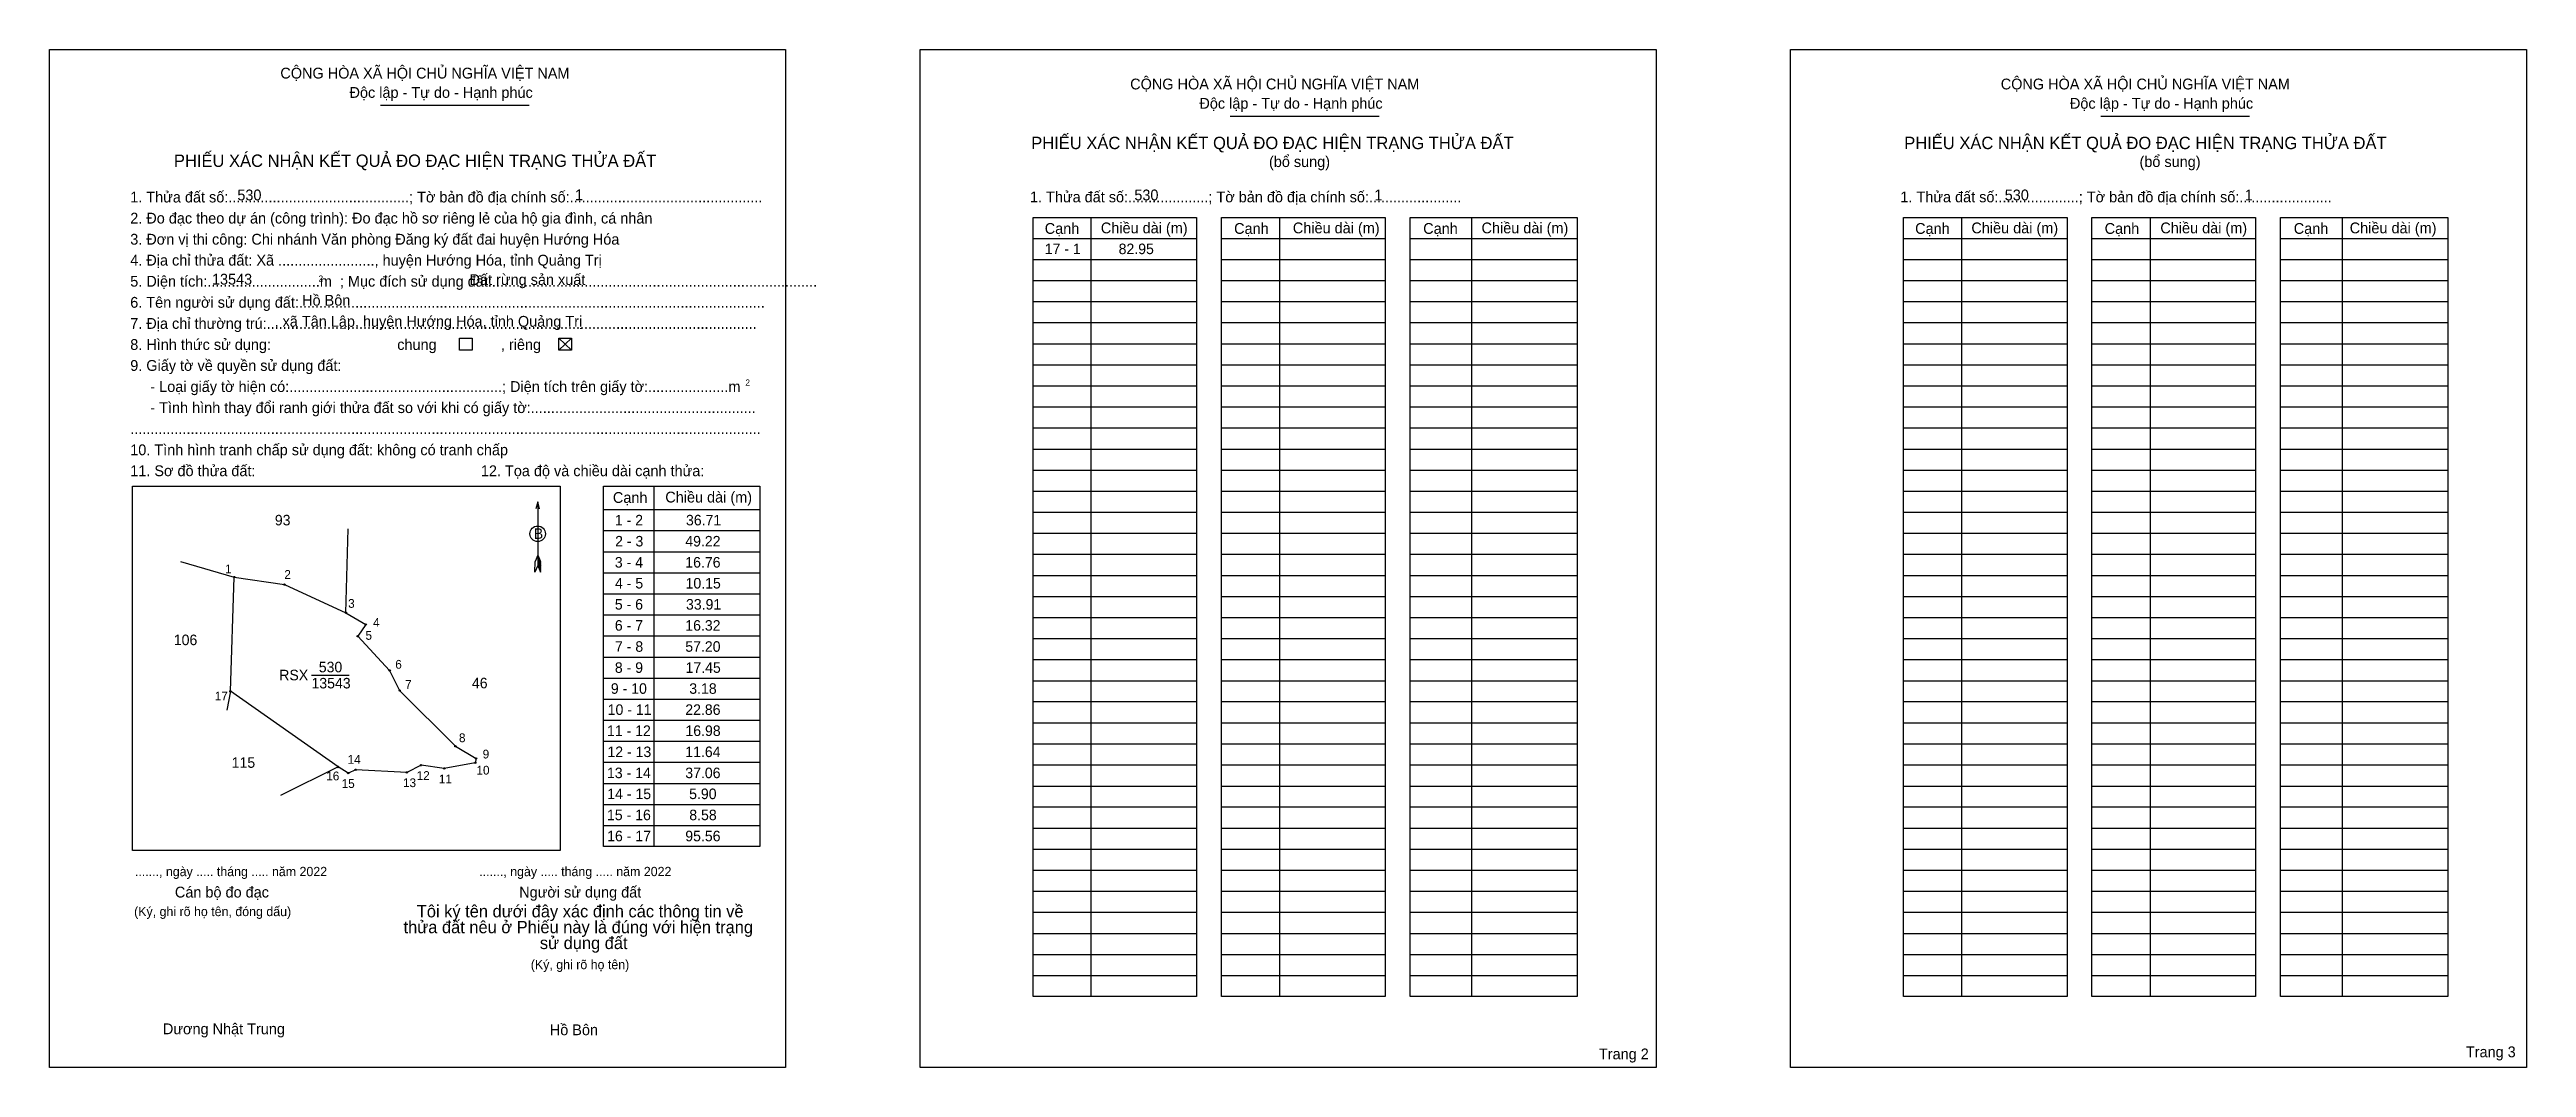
# Model space of a CAD drawing. Extents: x 543958 to 545755, y 1837578 to 1838316.
import ezdxf

# ---------------------------------------------------------------- set-up
doc = ezdxf.new("R2010")
doc.units = 0
for name, color, linetype in [('Level 1', 7, 'Continuous'), ('Level 10', 7, 'Continuous'), ('Level 11', 7, 'Continuous'), ('Level 13', 7, 'Continuous'), ('Level 2', 7, 'Continuous'), ('Level 25', 7, 'Continuous'), ('Level 48', 7, 'Continuous'), ('Level 50', 7, 'Continuous'), ('Level 52', 7, 'Continuous'), ('Level 55', 7, 'Continuous'), ('Level 6', 7, 'Continuous'), ('Level 9', 7, 'Continuous')]:
    doc.layers.add(name, color=color, linetype=linetype)

msp = doc.modelspace()

# ---------------------------------------------------------------- linework, layer by layer
at = {"layer": 'Level 1'}
for p, q in [((543957.6, 1838316.2), (543957.6, 1838316.2)), ((544589.1, 1838316.2), (544589.1, 1838316.2)), ((544197.6, 1838275.8), (544305.6, 1838275.8)), ((544814.2, 1838267.9), (544922.2, 1838267.9)), ((545445.8, 1838267.9), (545553.7, 1838267.9)), ((544713.1, 1838194.5), (544713.1, 1837629.1)), ((544849.9, 1838194.5), (544849.9, 1837629.1)), ((544989.2, 1838194.5), (544989.2, 1837629.1)), ((545344.7, 1838194.5), (545344.7, 1837629.1)), ((545481.5, 1838194.5), (545481.5, 1837629.1)), ((545620.8, 1838194.5), (545620.8, 1837629.1)), ((544671.1, 1838179.2), (544789.8, 1838179.2)), ((544807.9, 1838179.2), (544926.6, 1838179.2)), ((544944.7, 1838179.2), (545065.9, 1838179.2)), ((545302.6, 1838179.2), (545421.3, 1838179.2)), ((545439.4, 1838179.2), (545558.1, 1838179.2)), ((545576.2, 1838179.2), (545697.5, 1838179.2)), ((544671.1, 1838163.9), (544789.8, 1838163.9)), ((544671.1, 1838148.7), (544789.8, 1838148.7)), ((544807.9, 1838163.9), (544926.6, 1838163.9)), ((544807.9, 1838148.7), (544926.6, 1838148.7)), ((544944.7, 1838163.9), (545065.9, 1838163.9)), ((544944.7, 1838148.7), (545065.9, 1838148.7)), ((545302.6, 1838163.9), (545421.3, 1838163.9)), ((545302.6, 1838148.7), (545421.3, 1838148.7)), ((545439.4, 1838163.9), (545558.1, 1838163.9)), ((545439.4, 1838148.7), (545558.1, 1838148.7)), ((545576.2, 1838163.9), (545697.5, 1838163.9)), ((545576.2, 1838148.7), (545697.5, 1838148.7)), ((544671.1, 1838133.4), (544789.8, 1838133.4)), ((544807.9, 1838133.4), (544926.6, 1838133.4)), ((544944.7, 1838133.4), (545065.9, 1838133.4)), ((545302.6, 1838133.4), (545421.3, 1838133.4)), ((545439.4, 1838133.4), (545558.1, 1838133.4)), ((545576.2, 1838133.4), (545697.5, 1838133.4)), ((544671.1, 1838118.1), (544789.8, 1838118.1)), ((544807.9, 1838118.1), (544926.6, 1838118.1)), ((544944.7, 1838118.1), (545065.9, 1838118.1)), ((545302.6, 1838118.1), (545421.3, 1838118.1)), ((545439.4, 1838118.1), (545558.1, 1838118.1)), ((545576.2, 1838118.1), (545697.5, 1838118.1)), ((544327, 1838106.8), (544336.2, 1838098.2)), ((544327, 1838098.2), (544336.2, 1838106.8)), ((544671.1, 1838102.8), (544789.8, 1838102.8)), ((544807.9, 1838102.8), (544926.6, 1838102.8)), ((544944.7, 1838102.8), (545065.9, 1838102.8)), ((545302.6, 1838102.8), (545421.3, 1838102.8)), ((545439.4, 1838102.8), (545558.1, 1838102.8)), ((545576.2, 1838102.8), (545697.5, 1838102.8)), ((544671.1, 1838087.5), (544789.8, 1838087.5)), ((544807.9, 1838087.5), (544926.6, 1838087.5)), ((544944.7, 1838087.5), (545065.9, 1838087.5)), ((545302.6, 1838087.5), (545421.3, 1838087.5)), ((545439.4, 1838087.5), (545558.1, 1838087.5)), ((545576.2, 1838087.5), (545697.5, 1838087.5)), ((544671.1, 1838072.3), (544789.8, 1838072.3)), ((544807.9, 1838072.3), (544926.6, 1838072.3)), ((544944.7, 1838072.3), (545065.9, 1838072.3)), ((545302.6, 1838072.3), (545421.3, 1838072.3)), ((545439.4, 1838072.3), (545558.1, 1838072.3)), ((545576.2, 1838072.3), (545697.5, 1838072.3)), ((544671.1, 1838057), (544789.8, 1838057)), ((544671.1, 1838041.7), (544789.8, 1838041.7)), ((544807.9, 1838057), (544926.6, 1838057)), ((544807.9, 1838041.7), (544926.6, 1838041.7)), ((544944.7, 1838057), (545065.9, 1838057)), ((544944.7, 1838041.7), (545065.9, 1838041.7)), ((545302.6, 1838057), (545421.3, 1838057)), ((545302.6, 1838041.7), (545421.3, 1838041.7)), ((545439.4, 1838057), (545558.1, 1838057)), ((545439.4, 1838041.7), (545558.1, 1838041.7)), ((545576.2, 1838057), (545697.5, 1838057)), ((545576.2, 1838041.7), (545697.5, 1838041.7)), ((544671.1, 1838026.4), (544789.8, 1838026.4)), ((544807.9, 1838026.4), (544926.6, 1838026.4)), ((544944.7, 1838026.4), (545065.9, 1838026.4)), ((545302.6, 1838026.4), (545421.3, 1838026.4)), ((545439.4, 1838026.4), (545558.1, 1838026.4)), ((545576.2, 1838026.4), (545697.5, 1838026.4)), ((544671.1, 1838011.1), (544789.8, 1838011.1)), ((544807.9, 1838011.1), (544926.6, 1838011.1)), ((544944.7, 1838011.1), (545065.9, 1838011.1)), ((545302.6, 1838011.1), (545421.3, 1838011.1)), ((545439.4, 1838011.1), (545558.1, 1838011.1)), ((545576.2, 1838011.1), (545697.5, 1838011.1)), ((544017.7, 1837999.5), (544017.7, 1837999.5)), ((544311.7, 1837988), (544311.7, 1837941.8)), ((544396.1, 1837999.5), (544396.1, 1837738)), ((544671.1, 1837995.9), (544789.8, 1837995.9)), ((544807.9, 1837995.9), (544926.6, 1837995.9)), ((544944.7, 1837995.9), (545065.9, 1837995.9)), ((545302.6, 1837995.9), (545421.3, 1837995.9)), ((545439.4, 1837995.9), (545558.1, 1837995.9)), ((545576.2, 1837995.9), (545697.5, 1837995.9)), ((544359.5, 1837982.5), (544472.8, 1837982.5)), ((544671.1, 1837980.6), (544789.8, 1837980.6)), ((544807.9, 1837980.6), (544926.6, 1837980.6)), ((544944.7, 1837980.6), (545065.9, 1837980.6)), ((545302.6, 1837980.6), (545421.3, 1837980.6)), ((545439.4, 1837980.6), (545558.1, 1837980.6)), ((545576.2, 1837980.6), (545697.5, 1837980.6)), ((544359.5, 1837967.2), (544472.8, 1837967.2)), ((544359.5, 1837951.9), (544472.8, 1837951.9)), ((544671.1, 1837965.3), (544789.8, 1837965.3)), ((544807.9, 1837965.3), (544926.6, 1837965.3)), ((544944.7, 1837965.3), (545065.9, 1837965.3)), ((545302.6, 1837965.3), (545421.3, 1837965.3)), ((545439.4, 1837965.3), (545558.1, 1837965.3)), ((545576.2, 1837965.3), (545697.5, 1837965.3)), ((544309.7, 1837937.1), (544309.8, 1837944.7)), ((544311.7, 1837941.8), (544309.7, 1837937.1)), ((544311.7, 1837949.4), (544309.8, 1837944.7)), ((544311.7, 1837949.4), (544313.7, 1837944.7)), ((544311.7, 1837948.8), (544313.7, 1837944)), ((544311.7, 1837948.1), (544313.7, 1837943.4)), ((544311.7, 1837947.5), (544313.7, 1837942.7)), ((544311.7, 1837946.8), (544313.7, 1837942)), ((544311.7, 1837946.1), (544313.7, 1837941.3)), ((544311.7, 1837945.4), (544313.7, 1837940.6)), ((544311.7, 1837944.8), (544313.7, 1837939.9)), ((544311.7, 1837944.1), (544313.7, 1837939.3)), ((544311.7, 1837943.5), (544313.7, 1837938.6)), ((544311.7, 1837942.8), (544313.8, 1837937.9)), ((544311.7, 1837941.8), (544313.8, 1837937.1)), ((544313.8, 1837937.1), (544313.7, 1837944.7)), ((544359.5, 1837936.6), (544472.8, 1837936.6)), ((544671.1, 1837950), (544789.8, 1837950)), ((544671.1, 1837934.7), (544789.8, 1837934.7)), ((544807.9, 1837950), (544926.6, 1837950)), ((544807.9, 1837934.7), (544926.6, 1837934.7)), ((544944.7, 1837950), (545065.9, 1837950)), ((544944.7, 1837934.7), (545065.9, 1837934.7)), ((545302.6, 1837950), (545421.3, 1837950)), ((545302.6, 1837934.7), (545421.3, 1837934.7)), ((545439.4, 1837950), (545558.1, 1837950)), ((545439.4, 1837934.7), (545558.1, 1837934.7)), ((545576.2, 1837950), (545697.5, 1837950)), ((545576.2, 1837934.7), (545697.5, 1837934.7)), ((544359.5, 1837921.3), (544472.8, 1837921.3)), ((544671.1, 1837919.5), (544789.8, 1837919.5)), ((544807.9, 1837919.5), (544926.6, 1837919.5)), ((544944.7, 1837919.5), (545065.9, 1837919.5)), ((545302.6, 1837919.5), (545421.3, 1837919.5)), ((545439.4, 1837919.5), (545558.1, 1837919.5)), ((545576.2, 1837919.5), (545697.5, 1837919.5)), ((544359.5, 1837906.1), (544472.8, 1837906.1)), ((544671.1, 1837904.2), (544789.8, 1837904.2)), ((544807.9, 1837904.2), (544926.6, 1837904.2)), ((544944.7, 1837904.2), (545065.9, 1837904.2)), ((545302.6, 1837904.2), (545421.3, 1837904.2)), ((545439.4, 1837904.2), (545558.1, 1837904.2)), ((545576.2, 1837904.2), (545697.5, 1837904.2)), ((544359.5, 1837890.8), (544472.8, 1837890.8)), ((544671.1, 1837888.9), (544789.8, 1837888.9)), ((544807.9, 1837888.9), (544926.6, 1837888.9)), ((544944.7, 1837888.9), (545065.9, 1837888.9)), ((545302.6, 1837888.9), (545421.3, 1837888.9)), ((545439.4, 1837888.9), (545558.1, 1837888.9)), ((545576.2, 1837888.9), (545697.5, 1837888.9)), ((544359.5, 1837875.5), (544472.8, 1837875.5)), ((544671.1, 1837873.6), (544789.8, 1837873.6)), ((544807.9, 1837873.6), (544926.6, 1837873.6)), ((544944.7, 1837873.6), (545065.9, 1837873.6)), ((545302.6, 1837873.6), (545421.3, 1837873.6)), ((545439.4, 1837873.6), (545558.1, 1837873.6)), ((545576.2, 1837873.6), (545697.5, 1837873.6)), ((544359.5, 1837860.2), (544472.8, 1837860.2)), ((544359.5, 1837844.9), (544472.8, 1837844.9)), ((544671.1, 1837858.3), (544789.8, 1837858.3)), ((544671.1, 1837843.1), (544789.8, 1837843.1)), ((544807.9, 1837858.3), (544926.6, 1837858.3)), ((544807.9, 1837843.1), (544926.6, 1837843.1)), ((544944.7, 1837858.3), (545065.9, 1837858.3)), ((544944.7, 1837843.1), (545065.9, 1837843.1)), ((545302.6, 1837858.3), (545421.3, 1837858.3)), ((545302.6, 1837843.1), (545421.3, 1837843.1)), ((545439.4, 1837858.3), (545558.1, 1837858.3)), ((545439.4, 1837843.1), (545558.1, 1837843.1)), ((545576.2, 1837858.3), (545697.5, 1837858.3)), ((545576.2, 1837843.1), (545697.5, 1837843.1)), ((544359.5, 1837829.7), (544472.8, 1837829.7)), ((544671.1, 1837827.8), (544789.8, 1837827.8)), ((544807.9, 1837827.8), (544926.6, 1837827.8)), ((544944.7, 1837827.8), (545065.9, 1837827.8)), ((545302.6, 1837827.8), (545421.3, 1837827.8)), ((545439.4, 1837827.8), (545558.1, 1837827.8)), ((545576.2, 1837827.8), (545697.5, 1837827.8)), ((544359.5, 1837814.4), (544472.8, 1837814.4)), ((544671.1, 1837812.5), (544789.8, 1837812.5)), ((544807.9, 1837812.5), (544926.6, 1837812.5)), ((544944.7, 1837812.5), (545065.9, 1837812.5)), ((545302.6, 1837812.5), (545421.3, 1837812.5)), ((545439.4, 1837812.5), (545558.1, 1837812.5)), ((545576.2, 1837812.5), (545697.5, 1837812.5)), ((544359.5, 1837799.1), (544472.8, 1837799.1)), ((544671.1, 1837797.2), (544789.8, 1837797.2)), ((544807.9, 1837797.2), (544926.6, 1837797.2)), ((544944.7, 1837797.2), (545065.9, 1837797.2)), ((545302.6, 1837797.2), (545421.3, 1837797.2)), ((545439.4, 1837797.2), (545558.1, 1837797.2)), ((545576.2, 1837797.2), (545697.5, 1837797.2)), ((544359.5, 1837783.8), (544472.8, 1837783.8)), ((544671.1, 1837781.9), (544789.8, 1837781.9)), ((544807.9, 1837781.9), (544926.6, 1837781.9)), ((544944.7, 1837781.9), (545065.9, 1837781.9)), ((545302.6, 1837781.9), (545421.3, 1837781.9)), ((545439.4, 1837781.9), (545558.1, 1837781.9)), ((545576.2, 1837781.9), (545697.5, 1837781.9)), ((544359.5, 1837768.5), (544472.8, 1837768.5)), ((544359.5, 1837753.3), (544472.8, 1837753.3)), ((544671.1, 1837766.7), (544789.8, 1837766.7)), ((544807.9, 1837766.7), (544926.6, 1837766.7)), ((544944.7, 1837766.7), (545065.9, 1837766.7)), ((545302.6, 1837766.7), (545421.3, 1837766.7)), ((545439.4, 1837766.7), (545558.1, 1837766.7)), ((545576.2, 1837766.7), (545697.5, 1837766.7)), ((544671.1, 1837751.4), (544789.8, 1837751.4)), ((544671.1, 1837736.1), (544789.8, 1837736.1)), ((544807.9, 1837751.4), (544926.6, 1837751.4)), ((544807.9, 1837736.1), (544926.6, 1837736.1)), ((544944.7, 1837751.4), (545065.9, 1837751.4)), ((544944.7, 1837736.1), (545065.9, 1837736.1)), ((545302.6, 1837751.4), (545421.3, 1837751.4)), ((545302.6, 1837736.1), (545421.3, 1837736.1)), ((545439.4, 1837751.4), (545558.1, 1837751.4)), ((545439.4, 1837736.1), (545558.1, 1837736.1)), ((545576.2, 1837751.4), (545697.5, 1837751.4)), ((545576.2, 1837736.1), (545697.5, 1837736.1)), ((544328.1, 1837735), (544328.1, 1837735)), ((544671.1, 1837720.8), (544789.8, 1837720.8)), ((544807.9, 1837720.8), (544926.6, 1837720.8)), ((544944.7, 1837720.8), (545065.9, 1837720.8)), ((545302.6, 1837720.8), (545421.3, 1837720.8)), ((545439.4, 1837720.8), (545558.1, 1837720.8)), ((545576.2, 1837720.8), (545697.5, 1837720.8)), ((544671.1, 1837705.5), (544789.8, 1837705.5)), ((544807.9, 1837705.5), (544926.6, 1837705.5)), ((544944.7, 1837705.5), (545065.9, 1837705.5)), ((545302.6, 1837705.5), (545421.3, 1837705.5)), ((545439.4, 1837705.5), (545558.1, 1837705.5)), ((545576.2, 1837705.5), (545697.5, 1837705.5)), ((544671.1, 1837690.3), (544789.8, 1837690.3)), ((544807.9, 1837690.3), (544926.6, 1837690.3)), ((544944.7, 1837690.3), (545065.9, 1837690.3)), ((545302.6, 1837690.3), (545421.3, 1837690.3)), ((545439.4, 1837690.3), (545558.1, 1837690.3)), ((545576.2, 1837690.3), (545697.5, 1837690.3)), ((544671.1, 1837675), (544789.8, 1837675)), ((544807.9, 1837675), (544926.6, 1837675)), ((544944.7, 1837675), (545065.9, 1837675)), ((545302.6, 1837675), (545421.3, 1837675)), ((545439.4, 1837675), (545558.1, 1837675)), ((545576.2, 1837675), (545697.5, 1837675)), ((544671.1, 1837659.7), (544789.8, 1837659.7)), ((544807.9, 1837659.7), (544926.6, 1837659.7)), ((544944.7, 1837659.7), (545065.9, 1837659.7)), ((545302.6, 1837659.7), (545421.3, 1837659.7)), ((545439.4, 1837659.7), (545558.1, 1837659.7)), ((545576.2, 1837659.7), (545697.5, 1837659.7)), ((544671.1, 1837644.4), (544789.8, 1837644.4)), ((544807.9, 1837644.4), (544926.6, 1837644.4)), ((544944.7, 1837644.4), (545065.9, 1837644.4)), ((545302.6, 1837644.4), (545421.3, 1837644.4)), ((545439.4, 1837644.4), (545558.1, 1837644.4)), ((545576.2, 1837644.4), (545697.5, 1837644.4)), ((544491.5, 1837577.7), (544491.5, 1837577.7)), ((545123.1, 1837577.7), (545123.1, 1837577.7))]:
    msp.add_line(p, q, dxfattribs=at)
for points in [[(544671.1, 1838194.5), (544789.8, 1838194.5), (544789.8, 1837629.1), (544671.1, 1837629.1)], [(544807.9, 1838194.5), (544926.6, 1838194.5), (544926.6, 1837629.1), (544807.9, 1837629.1)], [(544944.7, 1838194.5), (545065.9, 1838194.5), (545065.9, 1837629.1), (544944.7, 1837629.1)], [(545302.6, 1838194.5), (545421.3, 1838194.5), (545421.3, 1837629.1), (545302.6, 1837629.1)], [(545439.4, 1838194.5), (545558.1, 1838194.5), (545558.1, 1837629.1), (545439.4, 1837629.1)], [(545576.2, 1838194.5), (545697.5, 1838194.5), (545697.5, 1837629.1), (545576.2, 1837629.1)], [(544017.7, 1837999.5), (544328.1, 1837999.5), (544328.1, 1837735), (544017.7, 1837735)], [(544359.5, 1837999.5), (544472.8, 1837999.5), (544472.8, 1837738), (544359.5, 1837738)]]:
    msp.add_lwpolyline(points, close=True, dxfattribs=at)
msp.add_lwpolyline([(544313, 1837983.1), (544311.7, 1837988), (544310.4, 1837983.1)], dxfattribs=at)
msp.add_circle((544311.7, 1837964.9), 5.64, dxfattribs=at)
at = {"layer": 'Level 10'}
msp.add_lwpolyline([(544088.8, 1837850.6), (544091.6, 1837933.5), (544127.9, 1837928.1), (544172.6, 1837907.6), (544187, 1837899), (544181.2, 1837890.6), (544204.3, 1837865.8), (544211.5, 1837851.2), (544252, 1837810.8), (544267, 1837801.9), (544266.4, 1837798.8), (544243.9, 1837794.7), (544227.1, 1837797), (544216.7, 1837791.8), (544179.7, 1837793.7), (544174.3, 1837791.3), (544166.9, 1837795.7)], close=True, dxfattribs=at)
at = {"layer": 'Level 11'}
for centre in [(544091.6, 1837933.5), (544127.9, 1837928.1), (544172.6, 1837907.6), (544187, 1837899), (544181.2, 1837890.6), (544204.3, 1837865.8), (544088.8, 1837850.6), (544088.8, 1837850.6), (544211.5, 1837851.2), (544252, 1837810.8), (544166.9, 1837795.7), (544174.3, 1837791.3), (544179.7, 1837793.7), (544216.7, 1837791.8), (544227.1, 1837797), (544243.9, 1837794.7), (544266.4, 1837798.8), (544267, 1837801.9)]:
    msp.add_circle(centre, 0.509, dxfattribs=at)
at = {"layer": 'Level 2'}
for points in [[(543957.5, 1838316.2), (544491.5, 1838316.2), (544491.5, 1837577.7), (543957.5, 1837577.7)], [(544589.1, 1838316.2), (545123.1, 1838316.2), (545123.1, 1837577.7), (544589.1, 1837577.7)], [(545220.7, 1838316.2), (545754.6, 1838316.2), (545754.6, 1837577.7), (545220.7, 1837577.7)]]:
    msp.add_lwpolyline(points, close=True, dxfattribs=at)
at = {"layer": 'Level 25'}
for p, q in [((544088.8, 1837850.6), (544091.6, 1837933.5)), ((544166.9, 1837795.7), (544088.8, 1837850.6)), ((544211.5, 1837851.2), (544252, 1837810.8)), ((544174.3, 1837791.3), (544166.9, 1837795.7)), ((544216.7, 1837791.8), (544179.7, 1837793.7))]:
    msp.add_line(p, q, dxfattribs=at)
at = {"layer": 'Level 50'}
for points in [[(544254.9, 1838106.8), (544264.1, 1838106.8), (544264.1, 1838098.2), (544254.9, 1838098.2)], [(544327, 1838106.8), (544336.2, 1838106.8), (544336.2, 1838098.2), (544327, 1838098.2)]]:
    msp.add_lwpolyline(points, close=True, dxfattribs=at)
at = {"layer": 'Level 9'}
for p, q in [((544172.6, 1837907.6), (544174.2, 1837968.4)), ((544052.6, 1837944.9), (544091.6, 1837933.5)), ((544147.6, 1837862.4), (544174.9, 1837862.4)), ((544088.8, 1837850.6), (544086.3, 1837837)), ((544166.9, 1837795.7), (544125, 1837774.9))]:
    msp.add_line(p, q, dxfattribs=at)

# ---------------------------------------------------------------- texts
at = {"layer": 'Level 1'}
for s, height, p in [('CỘNG HÒA XÃ HỘI CHỦ NGHĨA VIỆT NAM', 7.843, (544125, 1838295.2)), ('CỘNG HÒA XÃ HỘI CHỦ NGHĨA VIỆT NAM', 7.843, (544741.6, 1838287.3)), ('CỘNG HÒA XÃ HỘI CHỦ NGHĨA VIỆT NAM', 7.843, (545373.2, 1838287.3)), ('Độc lập - Tự do - Hạnh phúc', 7.843, (544175.2, 1838281.2)), ('Độc lập - Tự do - Hạnh phúc', 7.843, (544791.8, 1838273.3)), ('Độc lập - Tự do - Hạnh phúc', 7.843, (545423.4, 1838273.3)), ('PHIẾU XÁC NHẬN KẾT QUẢ ĐO ĐẠC HIỆN TRẠNG THỬA ĐẤT', 8.965, (544047.8, 1838231.1)), ('PHIẾU XÁC NHẬN KẾT QUẢ ĐO ĐẠC HIỆN TRẠNG THỬA ĐẤT', 8.965, (544669.8, 1838244)), ('(bổ sung)', 7.84, (544842.3, 1838231)), ('PHIẾU XÁC NHẬN KẾT QUẢ ĐO ĐẠC HIỆN TRẠNG THỬA ĐẤT', 8.965, (545303.2, 1838244)), ('(bổ sung)', 7.84, (545473.9, 1838231)), ('1. Thửa đất số:.............................................; Tờ bản đồ địa chính số:................................................', 7.8434, (544016.1, 1838205.3)), ('1. Thửa đất số:....................; Tờ bản đồ địa chính số:.......................', 7.843, (544668.9, 1838205.4)), ('1. Thửa đất số:....................; Tờ bản đồ địa chính số:.......................', 7.843, (545300.4, 1838205.4)), ('2. Đo đạc theo dự án (công trình): Đo đạc hồ sơ riêng lẻ của hộ gia đình, cá nhân', 7.843, (544016.1, 1838190)), ('Cạnh', 7.84, (544679.6, 1838182.5)), ('Chiều dài (m)', 7.843, (544720.3, 1838182.9)), ('Cạnh', 7.84, (544817, 1838182.5)), ('Chiều dài (m)', 7.843, (544859.6, 1838182.9)), ('Cạnh', 7.84, (544954.2, 1838182.5)), ('Chiều dài (m)', 7.843, (544996.5, 1838182.9)), ('Cạnh', 7.84, (545311.1, 1838182.5)), ('Chiều dài (m)', 7.843, (545351.9, 1838182.9)), ('Cạnh', 7.84, (545448.6, 1838182.5)), ('Chiều dài (m)', 7.843, (545489, 1838182.9)), ('Cạnh', 7.84, (545585.8, 1838182.5)), ('Chiều dài (m)', 7.843, (545626.4, 1838182.9)), ('4. Địa chỉ thửa đất: Xã ........................, huyện Hướng Hóa, tỉnh Quảng Trị', 7.843, (544016.1, 1838159.5)), ('3. Đơn vị thi công: Chi nhánh Văn phòng Đăng ký đất đai huyện Hướng Hóa', 7.843, (544016.1, 1838174.7)), ('5. Diện tích:............................m  ; Mục đích sử dụng đất:.................................................................................', 7.8434, (544016.1, 1838144.2)), ('2', 4.48, (544152.7, 1838147.8)), ('6. Tên người sử dụng đất:....................................................................................................................', 7.8434, (544016.1, 1838128.9)), ('7. Địa chỉ thường trú:..........................................................................................................................', 7.8434, (544016.1, 1838113.6)), ('chung                , riêng', 7.843, (544209.8, 1838098.3)), ('9. Giấy tờ về quyền sử dụng đất:', 7.843, (544016.1, 1838083.1)), ('2', 4.48, (544462.4, 1838072.4)), ('     - Loại giấy tờ hiện có:.....................................................; Diện tích trên giấy tờ:....................m', 7.8434, (544016.1, 1838067.8)), ('     - Tình hình thay đổi ranh giới thửa đất so với khi có giấy tờ:........................................................', 7.8434, (544016.1, 1838052.5)), ('10. Tình hình tranh chấp sử dụng đất: không có tranh chấp', 7.843, (544016.1, 1838021.9)), ('.............................................................................................................................................................', 7.8434, (544016.1, 1838037.2)), ('11. Sơ đồ thửa đất:', 7.843, (544016.1, 1838006.7)), ('12. Tọa độ và chiều dài cạnh thửa:', 7.843, (544270.5, 1838006.7)), ('Cạnh', 7.84, (544366.3, 1837987.3)), ('Chiều dài (m)', 7.843, (544404.3, 1837987.6)), ('B', 7.64, (544308.9, 1837961.2)), ('......., ngày ..... tháng ..... năm 2022', 6.723, (544019.5, 1837716.5)), ('......., ngày ..... tháng ..... năm 2022', 6.723, (544269.3, 1837716.5)), ('Cán bộ đo đạc', 7.843, (544048.5, 1837701)), ('Người sử dụng đất', 7.843, (544298.3, 1837701)), ('(Ký, ghi rõ họ tên, đóng dấu)', 6.723, (544018.9, 1837687.5)), ('thửa đất nêu ở Phiếu này là đúng với hiện trạng', 8.913, (544214.4, 1837675.1)), ('Tôi ký tên dưới đây xác định các thông tin về', 8.913, (544224, 1837686.6)), ('sử dụng đất', 8.913, (544313.3, 1837663.6)), ('(Ký, ghi rõ họ tên)', 6.723, (544306.7, 1837649)), ('Dương Nhật Trung', 7.843, (544039.8, 1837601.8)), ('Trang 2', 7.84, (545081.7, 1837583.6)), ('Trang 3', 7.84, (545710.7, 1837585.1))]:
    msp.add_text(s, height=height, dxfattribs=at).set_placement(p)
at = {"layer": 'Level 13'}
for s, p in [('RSX', (544124.2, 1837858.6)), ('530', (544152.9, 1837864.4)), ('13543', (544147.6, 1837852.7))]:
    msp.add_text(s, height=7.64, dxfattribs=at).set_placement(p)
at = {"layer": 'Level 48'}
msp.add_text('8. Hình thức sử dụng:', height=7.844, dxfattribs=at).set_placement((544016.1, 1838098.3))
at = {"layer": 'Level 52'}
for s, p in [('17 - 1', (544679.6, 1838167.8)), ('82.95', (544733.2, 1838167.8)), ('93', (544121, 1837971)), ('1 - 2', (544367.7, 1837971)), ('36.71', (544419.3, 1837971)), ('2 - 3', (544367.9, 1837955.7)), ('49.22', (544418.8, 1837955.7)), ('3 - 4', (544367.7, 1837940.4)), ('16.76', (544418.8, 1837940.4)), ('10.15', (544419, 1837925.2)), ('4 - 5', (544367.8, 1837925.2)), ('5 - 6', (544367.7, 1837909.9)), ('33.91', (544419.3, 1837909.9)), ('6 - 7', (544367.7, 1837894.6)), ('16.32', (544418.8, 1837894.6)), ('106', (544047.7, 1837884.1)), ('7 - 8', (544367.8, 1837879.3)), ('57.20', (544418.8, 1837879.3)), ('8 - 9', (544367.7, 1837864)), ('17.45', (544419, 1837864)), ('46', (544264, 1837852.8)), ('9 - 10', (544364.8, 1837848.8)), ('3.18', (544421.7, 1837848.8)), ('11 - 12', (544362, 1837818.2)), ('10 - 11', (544362.5, 1837833.5)), ('22.86', (544418.8, 1837833.5)), ('16.98', (544418.9, 1837818.2)), ('12 - 13', (544362.3, 1837802.9)), ('11.64', (544418.8, 1837802.9)), ('115', (544089.7, 1837795.1)), ('13 - 14', (544362, 1837787.6)), ('37.06', (544418.8, 1837787.6)), ('14 - 15', (544362.2, 1837772.4)), ('5.90', (544421.6, 1837772.4)), ('15 - 16', (544362, 1837757.1)), ('8.58', (544421.7, 1837757.1)), ('16 - 17', (544362.1, 1837741.8)), ('95.56', (544418.8, 1837741.8))]:
    msp.add_text(s, height=7.64, dxfattribs=at).set_placement(p)
at = {"layer": 'Level 55'}
for s, p in [('1', (544091.5, 1837933.5)), ('2', (544127.8, 1837928.1)), ('3', (544172.6, 1837907.6)), ('4', (544186.9, 1837899)), ('5', (544181.1, 1837890.6)), ('6', (544204.2, 1837865.8)), ('17', (544088.6, 1837850.6)), ('7', (544211.4, 1837851.2)), ('8', (544251.9, 1837810.8)), ('16', (544166.8, 1837795.7)), ('15', (544174.2, 1837791.3)), ('14', (544179.5, 1837793.7)), ('13', (544216.6, 1837791.8)), ('12', (544226.9, 1837797)), ('11', (544243.8, 1837794.7)), ('10', (544266.2, 1837798.8)), ('9', (544266.9, 1837801.9))]:
    msp.add_text(s, height=0.255, dxfattribs=at).set_placement(p)
at = {"layer": 'Level 6'}
for s, height, p in [('530', 7.84, (544093.8, 1838206.8)), ('1', 7.84, (544338.8, 1838206.9)), ('530', 7.84, (544744.6, 1838206.8)), ('1', 7.84, (544918.8, 1838206.8)), ('530', 7.84, (545376.1, 1838206.8)), ('1', 7.84, (545550.3, 1838206.8)), ('13543', 7.84, (544075.4, 1838145.7)), ('Đất rừng sản xuất', 7.844, (544262.3, 1838145.4)), ('Hồ Bôn', 7.84, (544140.8, 1838130.4)), (', xã Tân Lập, huyện Hướng Hóa, tỉnh Quảng Trị', 7.844, (544120.8, 1838115.1)), ('Hồ Bôn', 7.84, (544320.5, 1837601.1))]:
    msp.add_text(s, height=height, dxfattribs=at).set_placement(p)
at = {"layer": 'Level 9'}
for s, p in [('1', (544084.9, 1837936.2)), ('2', (544127.9, 1837932.2)), ('3', (544174.2, 1837911.2)), ('4', (544192.3, 1837897.4)), ('5', (544186.8, 1837888)), ('6', (544208.4, 1837867)), ('17', (544077.4, 1837844)), ('7', (544215.5, 1837852.4)), ('8', (544254.6, 1837813.7)), ('9', (544271.8, 1837801.9)), ('16', (544158.3, 1837786)), ('14', (544173.8, 1837798)), ('12', (544223.9, 1837786.3)), ('11', (544240, 1837783.8)), ('10', (544267.3, 1837790.2)), ('15', (544169.5, 1837780.5)), ('13', (544214, 1837781.1))]:
    msp.add_text(s, height=6.37, dxfattribs=at).set_placement(p)

doc.saveas('drawing.dxf')
